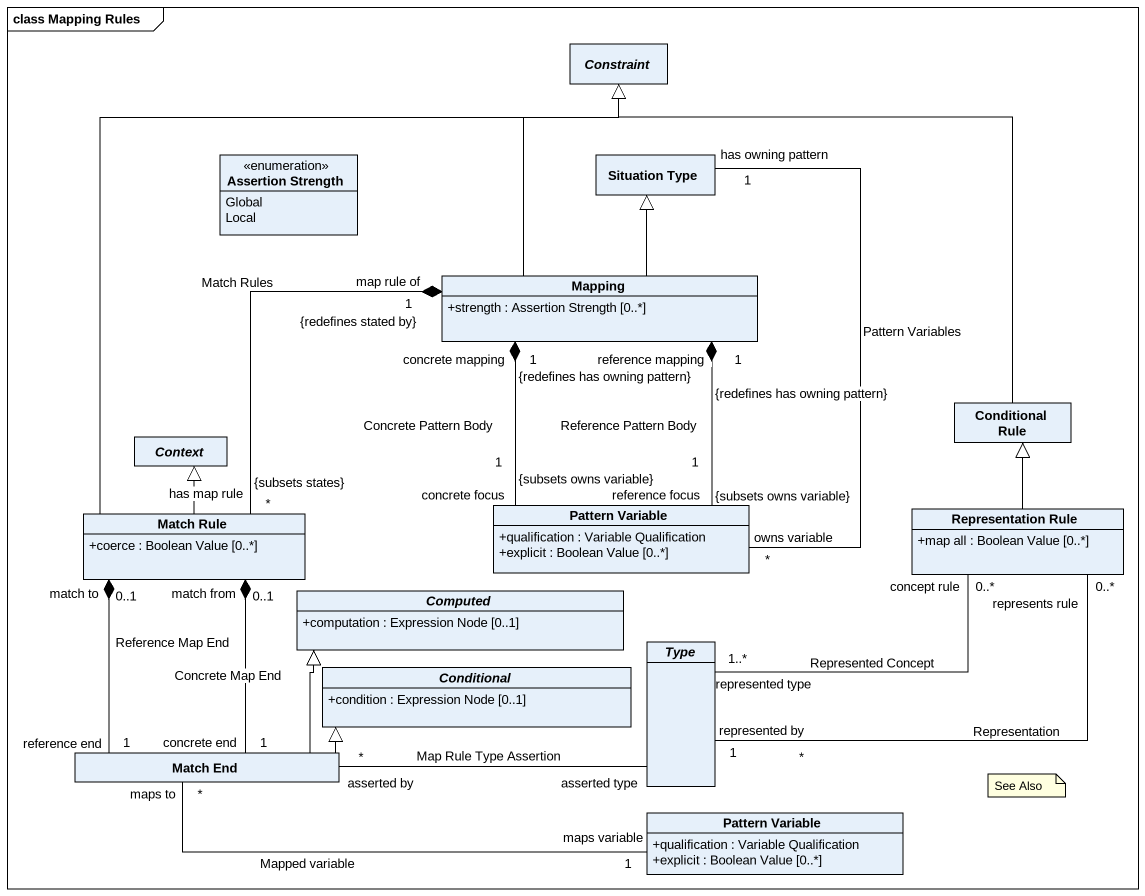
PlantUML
@startuml
mainframe class Mapping Rules
hide circle
hide empty members
skinparam classAttributeIconSize 0
abstract class Constraint
enum "Assertion Strength" as Assertion_Strength {
  Global
  Local
}
class "Situation Type" as Situation_Type
class Mapping {
  +strength : Assertion Strength [0..*]
}
abstract class Context
class "Conditional Rule" as Conditional_Rule
class "Match Rule" as Match_Rule {
  +coerce : Boolean Value [0..*]
}
class "Pattern Variable" as Pattern_Variable {
  +qualification : Variable Qualification
  +explicit : Boolean Value [0..*]
}
class "Representation Rule" as Representation_Rule {
  +map all : Boolean Value [0..*]
}
abstract class Computed {
  +computation : Expression Node [0..1]
}
abstract class Type
abstract class Conditional {
  +condition : Expression Node [0..1]
}
class "Match End" as Match_End
class "Pattern Variable" as Pattern_Variable_2 {
  +qualification : Variable Qualification
  +explicit : Boolean Value [0..*]
}
Situation_Type "has owning pattern\n1" -- "owns variable\n*" Pattern_Variable : Pattern Variables
Mapping -up-|> Constraint
Mapping -up-|> Situation_Type
Mapping "map rule of\n1\n{redefines stated by}" *-left- "has map rule\n*\n{subsets states}" Match_Rule : Match Rules
Mapping "reference mapping\n1\n{redefines has owning pattern}" *-- "reference focus\n1\n{subsets owns variable}" Pattern_Variable : Reference Pattern Body
Mapping "concrete mapping\n1\n{redefines has owning pattern}" *-- "concrete focus\n1\n{subsets owns variable}" Pattern_Variable : Concrete Pattern Body
Conditional_Rule -up-|> Constraint
Match_Rule -up-|> Constraint
Match_Rule -up-|> Context
Match_Rule "match to\n0..1" *-- "reference end\n1" Match_End : Reference Map End
Match_Rule "match from\n0..1" *-- "concrete end\n1" Match_End : Concrete Map End
Representation_Rule -up-|> Conditional_Rule
Representation_Rule "concept rule\n0..*" -left- "represented type\n1..*" Type : Represented Concept
Representation_Rule "represents rule\n0..*" -left- "represented by\n1" Type : Representation
Match_End -right-|> Computed
Match_End "asserted by\n*" -right- "asserted type\n*" Type : Map Rule Type Assertion
Match_End -right-|> Conditional
Match_End "maps to\n*" -right- "maps variable\n1" Pattern_Variable_2 : Mapped variable
note as N1
  See Also
end note
@enduml
